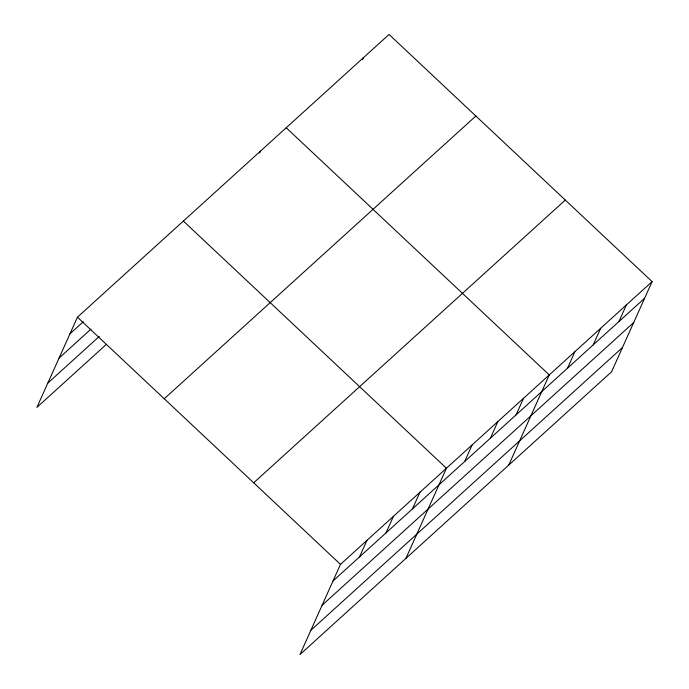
<?xml version="1.0" encoding="UTF-8"?>
<svg xmlns="http://www.w3.org/2000/svg" width="689" height="689" viewBox="0 0 689 689"><rect width="100%" height="100%" fill="white"/><g stroke="black" fill="none" stroke-linecap="round" stroke-linejoin="round"><path stroke-width="1.03" d="M652.095 281.62L340.478 564.369L299.956 654.55L611.565 371.802L652.095 281.62L389.044 34.45L77.435 317.198L36.905 407.38L106.235 344.466M259.624 153.036L260.502 151.08M362.457 59.728L363.336 57.773M359.503 556.936L366.97 540.331M385.995 532.907L393.453 516.302M412.478 508.87L419.945 492.265M405.899 558.417L446.429 468.236L183.377 221.066M464.679 461.509L472.137 444.905M490.387 438.187L497.846 421.582M516.095 414.856L523.554 398.259M508.732 465.109L549.262 374.928L286.211 127.758M567.512 368.202L574.971 351.605M593.22 344.879L600.679 328.274M618.929 321.556L626.387 304.951M69.968 333.795L83.214 321.78M59.056 358.082L91 329.101M47.817 383.093L99.233 336.447M164.24 398.759L475.858 116.019M253.673 482.8L565.29 200.06M333.02 580.973L644.637 298.225M322.107 605.252L633.725 322.504M310.868 630.271L622.477 347.523M77.435 317.198L340.478 564.369"/></g></svg>
